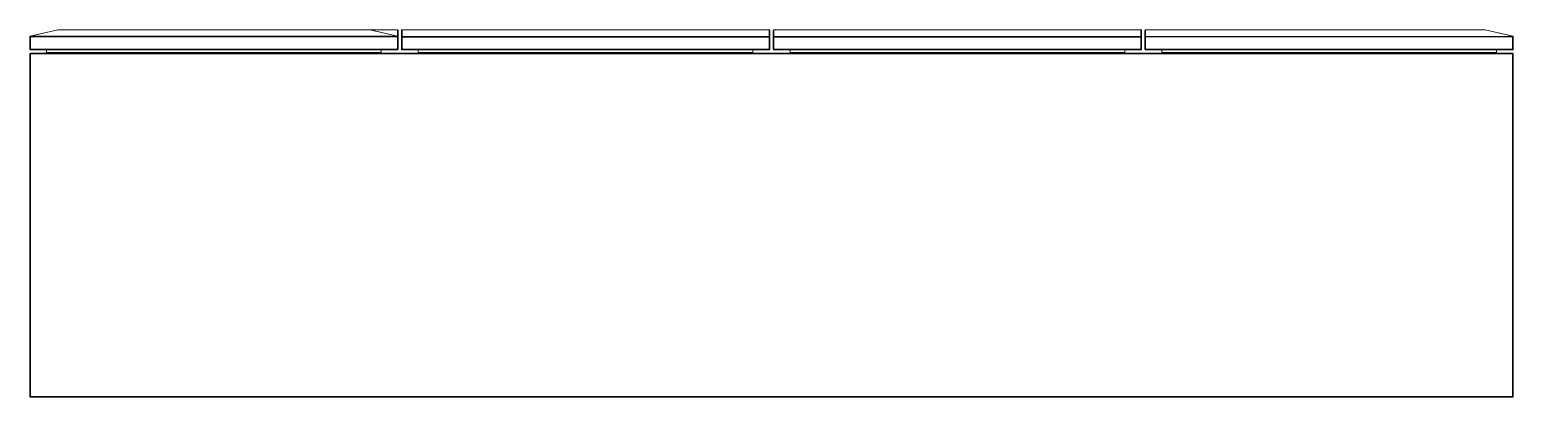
# Paper-space layout '_Dessous' of a CAD drawing. Header units: millimetres. Extents: x -1100 to 1100, y -255 to 290.
import ezdxf

# ---------------------------------------------------------------- set-up
doc = ezdxf.new("R2010")
doc.units = ezdxf.units.MM

psp = doc.layouts.new('_Dessous')

# ---------------------------------------------------------------- linework, layer by layer
at = {"color": 7, "linetype": 'Continuous', "lineweight": 15}
for p, q in [((-1099.2, 280.2), (-1058.3, 290)), ((-1058.1, 290), (-1099, 280.2)), ((-1058.1, 290), (-595.7, 290)), ((-1058.1, 290), (-554.8, 290)), ((-595.7, 290), (-554.8, 280.2)), ((-595.5, 290), (-554.5, 280.2)), ((-595.2, 290), (-554.8, 280.3)), ((-595.2, 290), (-554.8, 290)), ((-554.8, 280.3), (-554.8, 290)), ((-553.8, 261), (-553.8, 289)), ((-548.8, 261), (-548.8, 289)), ((-547.8, 260), (-547.8, 290)), ((-3.5, 290), (-547.8, 290)), ((-547.8, 290), (-3.5, 290)), ((-3.5, 260), (-3.5, 290)), ((-2.5, 289), (-2.5, 279.1)), ((2.5, 261), (2.5, 289)), ((3.5, 260), (3.5, 290)), ((547.8, 290), (3.5, 290)), ((3.5, 290), (547.8, 290)), ((547.8, 260), (547.8, 290)), ((548.8, 289), (548.8, 279.1)), ((553.8, 261), (553.8, 289)), ((554.8, 260), (554.8, 290)), ((1058.1, 290), (554.8, 290)), ((554.8, 290), (1058.1, 290)), ((1058.1, 290), (1099, 280.2)), ((1058.3, 290), (1099.2, 280.2)), ((-1100, 279.2), (-553.8, 279.2)), ((-1100, 261), (-1100, 279.2)), ((-1099, 279.2), (-1099.1, 280.2)), ((-1099, 260), (-1099, 280.2)), ((-1099, 280.2), (-554.8, 280.2)), ((-554.5, 280.2), (-554.8, 279.2)), ((-554.8, 260), (-554.8, 280.2)), ((-548.8, 279), (-2.5, 279.1)), ((-547.8, 280), (-3.5, 280)), ((-547.8, 280), (-3.5, 280)), ((-2.5, 279), (-2.5, 261)), ((2.5, 279), (548.8, 279.1)), ((3.5, 280), (547.8, 280)), ((3.5, 280), (547.8, 280)), ((548.8, 279), (548.8, 261)), ((553.8, 279), (1100, 279.2)), ((554.8, 280), (1099, 280)), ((1099, 260), (1099, 280.2)), ((1100, 279), (1100, 261)), ((-1100, 261), (-553.8, 261)), ((-1100, 254), (1100, 254)), ((-1100, -254), (-1100, 254)), ((-554.8, 260), (-1099, 260)), ((-1099, -255), (-1099, 255)), ((-1099, 255), (1099, 255)), ((-1075, 260), (-1075, 256)), ((-1075, 256), (-578.8, 256)), ((-578.8, 260), (-578.8, 256)), ((-548.8, 261), (-2.5, 261)), ((-3.5, 260), (-547.8, 260)), ((-523.8, 260), (-523.8, 256)), ((-523.8, 256), (-27.5, 256)), ((-27.5, 260), (-27.5, 256)), ((2.5, 261), (548.8, 261)), ((547.8, 260), (3.5, 260)), ((27.5, 260), (27.5, 256)), ((27.5, 256), (523.8, 256)), ((523.8, 260), (523.8, 256)), ((553.8, 261), (1100, 261)), ((1099, 260), (554.8, 260)), ((578.8, 260), (578.8, 256)), ((578.8, 256), (1075, 256)), ((1075, 260), (1075, 256)), ((1099, -255), (1099, 255)), ((1100, 254), (1100, -254)), ((-1100, -254), (1100, -254)), ((1099, -255), (-1099, -255))]:
    psp.add_line(p, q, dxfattribs=at)
at = {"color": 7, "linetype": 'Continuous', "lineweight": 15, "flags": 128}
psp.add_lwpolyline([(-595.2, 290), (-595.4, 290), (-595.5, 290), (-595.5, 290)], dxfattribs=at)
at = {"color": 7, "linetype": 'Continuous', "lineweight": 15}
for centre, radius, start, end in [((-1058.2, 289.5), 0.511, 76.842, 103.158), ((-1058.1, 289), 1, 90, 103.4477), ((-595.6, 289.5), 0.511, 76.842, 103.158), ((-595.7, 289), 1, 76.5523, 90), ((-554.8, 289), 1, 360, 90), ((-554.7, 289), 0.987, 0.8074, 90.7853), ((-547.8, 289), 0.987, 89.2147, 179.1926), ((-547.8, 289), 1, 90, 180), ((-3.5, 289), 0.987, 0.8074, 90.7853), ((-3.5, 289), 1, 0, 90), ((3.5, 289), 0.987, 89.2147, 179.1926), ((3.5, 289), 1, 90, 180), ((547.8, 289), 0.987, 0.8074, 90.7853), ((547.8, 289), 1, 0, 90), ((554.7, 289), 0.987, 89.2147, 179.1926), ((554.8, 289), 1, 90, 180), ((1058.2, 289.5), 0.511, 76.842, 103.158), ((1058.1, 289), 1, 76.5523, 90), ((-1099, 279.2), 0.995, 96.5383, 179.8278), ((-1099, 279.2), 1, 103.4477, 180), ((-1099.1, 279.7), 0.492, 89.9429, 103.4096), ((-1099.1, 279.7), 0.534, 77.126, 89.8818), ((-554.3, 280.9), 0.69, 233.6769, 255.2062), ((-554.7, 279.3), 0.987, 0.8074, 90.7853), ((-554.6, 279.7), 0.511, 76.842, 103.158), ((-554.8, 279.2), 1, 360, 76.5523), ((-547.8, 279), 1, 90, 180), ((-547.8, 279), 0.987, 89.2147, 179.1926), ((-3.5, 279), 1, 360, 90), ((-3.5, 279), 0.987, 0.8074, 90.7853), ((3.5, 279), 1, 90, 180), ((3.5, 279), 0.987, 89.2147, 179.1926), ((547.8, 279), 1, 360, 90), ((547.8, 279), 0.987, 0.8074, 90.7853), ((554.8, 279), 1, 90, 180), ((1099, 279.2), 0.987, 0.8074, 90.7853), ((1099.1, 279.7), 0.511, 76.842, 103.158), ((1099, 279), 1, 0, 90), ((1099, 279.2), 1, 360, 76.5523), ((-1099, 261), 1, 180, 270), ((-1099, 254), 1, 90, 180), ((-1076, 256), 1, 270, 0), ((-577.8, 256), 1, 180, 270), ((-554.8, 261), 1, 270, 0), ((-547.8, 261), 1, 180, 270), ((-524.8, 256), 1, 270, 0), ((-26.5, 256), 1, 180, 270), ((-3.5, 261), 1, 270, 360), ((3.5, 261), 1, 180, 270), ((26.5, 256), 1, 270, 0), ((524.8, 256), 1, 180, 270), ((547.8, 261), 1, 270, 360), ((554.8, 261), 1, 180, 270), ((577.8, 256), 1, 270, 0), ((1076, 256), 1, 180, 270), ((1099, 261), 1, 270, 360), ((1099, 254), 1, 360, 90), ((-1099, -254), 1, 180, 270), ((1099, -254), 1, 270, 360)]:
    psp.add_arc(centre, radius, start, end, dxfattribs=at)

doc.saveas('drawing.dxf')
